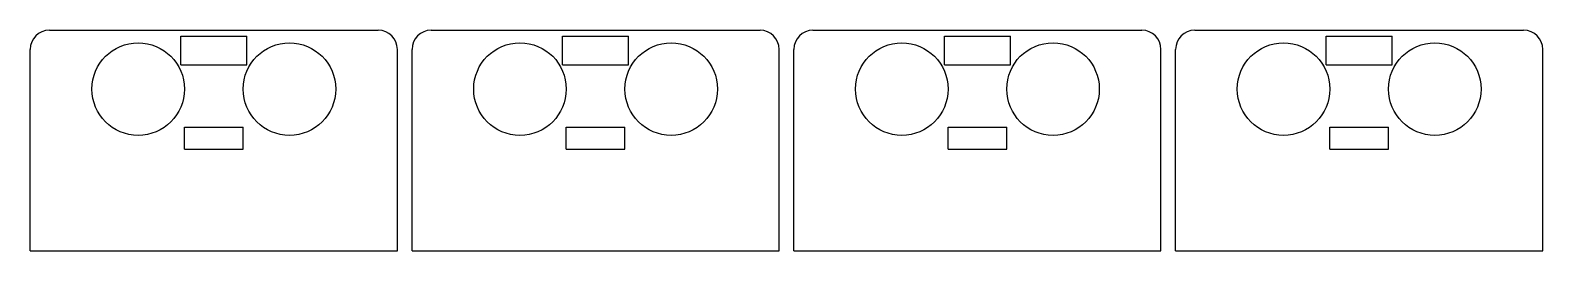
# Model space of a CAD drawing. Header units: inches. Extents: x 5.5 to 15.8, y 7.3 to 8.8.
import ezdxf

# ---------------------------------------------------------------- set-up
doc = ezdxf.new("R2010")
doc.units = ezdxf.units.IN
doc.header["$MEASUREMENT"] = 0
doc.layers.get('0').update_dxf_attribs({"linetype": 'CONTINUOUS'})
doc.layers.add('02___PRT_ALL_AXES', color=7, linetype='CONTINUOUS')

msp = doc.modelspace()

# ---------------------------------------------------------------- linework, layer by layer
for p, q in [((5.614705, 8.80113), (7.854705, 8.80113)), ((8.214705, 8.80113), (10.454705, 8.80113)), ((10.814705, 8.80113), (13.054705, 8.80113)), ((13.414705, 8.80113), (15.654705, 8.80113)), ((5.484705, 7.30113), (5.484705, 8.67113)), ((7.984705, 7.30113), (7.984705, 8.67113)), ((8.084705, 7.30113), (8.084705, 8.67113)), ((10.584705, 7.30113), (10.584705, 8.67113)), ((10.684705, 7.30113), (10.684705, 8.67113)), ((13.184705, 7.30113), (13.184705, 8.67113)), ((13.284705, 7.30113), (13.284705, 8.67113)), ((15.784705, 7.30113), (15.784705, 8.67113)), ((5.484705, 7.30113), (7.984705, 7.30113)), ((8.084705, 7.30113), (10.584705, 7.30113)), ((10.684705, 7.30113), (13.184705, 7.30113)), ((13.284705, 7.30113), (15.784705, 7.30113))]:
    msp.add_line(p, q)
for centre, start, end in [((5.614705, 8.67113), 90, 180), ((7.854705, 8.67113), 0, 90), ((8.214705, 8.67113), 90, 180), ((10.454705, 8.67113), 0, 90), ((10.814705, 8.67113), 90, 180), ((13.054705, 8.67113), 0, 90), ((13.414705, 8.67113), 90, 180), ((15.654705, 8.67113), 0, 90)]:
    msp.add_arc(centre, 0.13, start, end)
at = {"layer": '02___PRT_ALL_AXES'}
for p, q in [((6.509705, 8.56613), (6.509705, 8.76113)), ((6.509705, 8.76113), (6.959705, 8.76113)), ((6.959705, 8.56613), (6.959705, 8.76113)), ((9.109705, 8.56613), (9.109705, 8.76113)), ((9.109705, 8.76113), (9.559705, 8.76113)), ((9.559705, 8.56613), (9.559705, 8.76113)), ((11.709705, 8.56613), (11.709705, 8.76113)), ((11.709705, 8.76113), (12.159705, 8.76113)), ((12.159705, 8.56613), (12.159705, 8.76113)), ((14.309705, 8.56613), (14.309705, 8.76113)), ((14.309705, 8.76113), (14.759705, 8.76113)), ((14.759705, 8.56613), (14.759705, 8.76113)), ((6.509705, 8.56613), (6.959705, 8.56613)), ((9.109705, 8.56613), (9.559705, 8.56613)), ((11.709705, 8.56613), (12.159705, 8.56613)), ((14.309705, 8.56613), (14.759705, 8.56613)), ((6.534705, 7.99113), (6.534705, 8.14113)), ((6.534705, 8.14113), (6.934705, 8.14113)), ((6.934705, 7.99113), (6.934705, 8.14113)), ((9.134705, 7.99113), (9.134705, 8.14113)), ((9.134705, 8.14113), (9.534705, 8.14113)), ((9.534705, 7.99113), (9.534705, 8.14113)), ((11.734705, 7.99113), (11.734705, 8.14113)), ((11.734705, 8.14113), (12.134705, 8.14113)), ((12.134705, 7.99113), (12.134705, 8.14113)), ((14.334705, 7.99113), (14.334705, 8.14113)), ((14.334705, 8.14113), (14.734705, 8.14113)), ((14.734705, 7.99113), (14.734705, 8.14113)), ((6.534705, 7.99113), (6.934705, 7.99113)), ((9.134705, 7.99113), (9.534705, 7.99113)), ((11.734705, 7.99113), (12.134705, 7.99113)), ((14.334705, 7.99113), (14.734705, 7.99113))]:
    msp.add_line(p, q, dxfattribs=at)
for centre in [(6.219705, 8.40113), (7.249705, 8.40113), (8.819705, 8.40113), (9.849705, 8.40113), (11.419705, 8.40113), (12.449705, 8.40113), (14.019705, 8.40113), (15.049705, 8.40113)]:
    msp.add_circle(centre, 0.315, dxfattribs=at)

doc.saveas('drawing.dxf')
